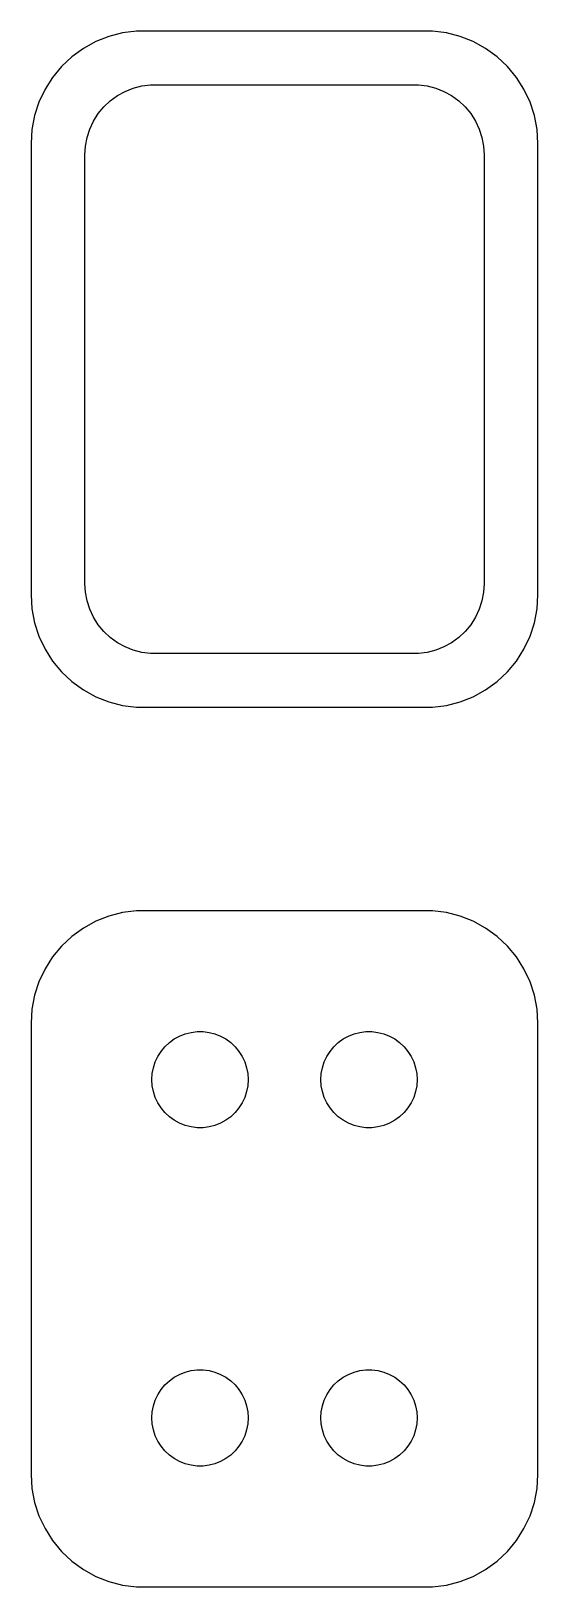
# Model space of a CAD drawing. Header units: metres. Extents: x -11.2 to 11.2, y 63 to 132.
import ezdxf

# ---------------------------------------------------------------- set-up
doc = ezdxf.new("R2010")
doc.units = ezdxf.units.M

msp = doc.modelspace()

# ---------------------------------------------------------------- linework, layer by layer
for p, q in [((-7.79507, 131.755), (-8.37889, 131.524)), ((-7.1869, 131.911), (-7.79507, 131.755)), ((-6.56395, 131.99), (-7.1869, 131.911)), ((6.56395, 131.99), (-6.56395, 131.99)), ((7.1869, 131.911), (6.56395, 131.99)), ((7.79507, 131.755), (7.1869, 131.911)), ((8.37889, 131.524), (7.79507, 131.755)), ((-8.92912, 131.222), (-9.43712, 130.853)), ((-8.37889, 131.524), (-8.92912, 131.222)), ((8.92912, 131.222), (8.37889, 131.524)), ((9.43712, 130.853), (8.92912, 131.222)), ((-9.89484, 130.423), (-10.2951, 129.939)), ((-9.43712, 130.853), (-9.89484, 130.423)), ((9.89484, 130.423), (9.43712, 130.853)), ((10.2951, 129.939), (9.89484, 130.423)), ((-10.2951, 129.939), (-10.6315, 129.409)), ((10.6315, 129.409), (10.2951, 129.939)), ((-10.6315, 129.409), (-10.8989, 128.841)), ((-7.73424, 128.899), (-7.41798, 129.128)), ((-7.41798, 129.128), (-7.07541, 129.317)), ((-7.07541, 129.317), (-6.71194, 129.461)), ((-6.71194, 129.461), (-6.3333, 129.558)), ((-6.3333, 129.558), (-5.94545, 129.607)), ((-5.94545, 129.607), (5.94545, 129.607)), ((5.94545, 129.607), (6.3333, 129.558)), ((6.3333, 129.558), (6.71194, 129.461)), ((6.71194, 129.461), (7.07541, 129.317)), ((7.07541, 129.317), (7.41798, 129.128)), ((7.41798, 129.128), (7.73424, 128.899)), ((10.8989, 128.841), (10.6315, 129.409)), ((-10.8989, 128.841), (-11.0929, 128.243)), ((-8.47786, 128), (-8.2684, 128.33)), ((-8.2684, 128.33), (-8.01921, 128.631)), ((-8.01921, 128.631), (-7.73424, 128.899)), ((7.73424, 128.899), (8.01921, 128.631)), ((8.01921, 128.631), (8.2684, 128.33)), ((8.2684, 128.33), (8.47786, 128)), ((11.0929, 128.243), (10.8989, 128.841)), ((-11.2106, 127.627), (-11.25, 127)), ((-11.0929, 128.243), (-11.2106, 127.627)), ((-8.76512, 127.274), (-8.64432, 127.646)), ((-8.64432, 127.646), (-8.47786, 128)), ((8.47786, 128), (8.64432, 127.646)), ((8.64432, 127.646), (8.76512, 127.274)), ((11.2106, 127.627), (11.0929, 128.243)), ((11.25, 127), (11.2106, 127.627)), ((-11.25, 127), (-11.25, 107)), ((-8.83836, 126.89), (-8.76512, 127.274)), ((8.76512, 127.274), (8.83836, 126.89)), ((11.25, 107), (11.25, 127)), ((-8.86292, 126.5), (-8.83836, 126.89)), ((-8.86292, 107.5), (-8.86292, 126.5)), ((8.83836, 126.89), (8.86292, 126.5)), ((8.86292, 126.5), (8.86292, 107.5)), ((-11.25, 107), (-11.2106, 106.373)), ((-8.83836, 107.11), (-8.86292, 107.5)), ((-8.76512, 106.726), (-8.83836, 107.11)), ((8.83836, 107.11), (8.76512, 106.726)), ((8.86292, 107.5), (8.83836, 107.11)), ((11.2106, 106.373), (11.25, 107)), ((-11.2106, 106.373), (-11.0929, 105.757)), ((-8.64432, 106.354), (-8.76512, 106.726)), ((-8.47786, 106), (-8.64432, 106.354)), ((8.64432, 106.354), (8.47786, 106)), ((8.76512, 106.726), (8.64432, 106.354)), ((11.0929, 105.757), (11.2106, 106.373)), ((-11.0929, 105.757), (-10.8989, 105.159)), ((-8.2684, 105.67), (-8.47786, 106)), ((-8.01921, 105.369), (-8.2684, 105.67)), ((8.2684, 105.67), (8.01921, 105.369)), ((8.47786, 106), (8.2684, 105.67)), ((10.8989, 105.159), (11.0929, 105.757)), ((-10.8989, 105.159), (-10.6315, 104.591)), ((-7.73424, 105.101), (-8.01921, 105.369)), ((-7.41798, 104.872), (-7.73424, 105.101)), ((-7.07541, 104.683), (-7.41798, 104.872)), ((7.41798, 104.872), (7.07541, 104.683)), ((7.73424, 105.101), (7.41798, 104.872)), ((8.01921, 105.369), (7.73424, 105.101)), ((10.6315, 104.591), (10.8989, 105.159)), ((-10.6315, 104.591), (-10.2951, 104.061)), ((-6.71194, 104.539), (-7.07541, 104.683)), ((-6.3333, 104.442), (-6.71194, 104.539)), ((-5.94545, 104.393), (-6.3333, 104.442)), ((5.94545, 104.393), (-5.94545, 104.393)), ((6.3333, 104.442), (5.94545, 104.393)), ((6.71194, 104.539), (6.3333, 104.442)), ((7.07541, 104.683), (6.71194, 104.539)), ((10.2951, 104.061), (10.6315, 104.591)), ((-10.2951, 104.061), (-9.89484, 103.577)), ((-9.89484, 103.577), (-9.43712, 103.147)), ((9.43712, 103.147), (9.89484, 103.577)), ((9.89484, 103.577), (10.2951, 104.061)), ((-9.43712, 103.147), (-8.92912, 102.778)), ((8.92912, 102.778), (9.43712, 103.147)), ((-8.92912, 102.778), (-8.37889, 102.476)), ((-8.37889, 102.476), (-7.79507, 102.245)), ((-7.79507, 102.245), (-7.1869, 102.089)), ((7.1869, 102.089), (7.79507, 102.245)), ((7.79507, 102.245), (8.37889, 102.476)), ((8.37889, 102.476), (8.92912, 102.778)), ((-7.1869, 102.089), (-6.56395, 102.01)), ((-6.56395, 102.01), (6.56395, 102.01)), ((6.56395, 102.01), (7.1869, 102.089)), ((-8.37889, 92.5241), (-8.92912, 92.2216)), ((-7.79507, 92.7553), (-8.37889, 92.5241)), ((-7.1869, 92.9114), (-7.79507, 92.7553)), ((-6.56395, 92.9901), (-7.1869, 92.9114)), ((6.56395, 92.9901), (-6.56395, 92.9901)), ((7.1869, 92.9114), (6.56395, 92.9901)), ((7.79507, 92.7553), (7.1869, 92.9114)), ((8.37889, 92.5241), (7.79507, 92.7553)), ((8.92912, 92.2216), (8.37889, 92.5241)), ((-9.43712, 91.8526), (-9.89484, 91.4227)), ((-8.92912, 92.2216), (-9.43712, 91.8526)), ((9.43712, 91.8526), (8.92912, 92.2216)), ((9.89484, 91.4227), (9.43712, 91.8526)), ((-9.89484, 91.4227), (-10.2951, 90.9389)), ((10.2951, 90.9389), (9.89484, 91.4227)), ((-10.6315, 90.4088), (-10.8989, 89.8406)), ((-10.2951, 90.9389), (-10.6315, 90.4088)), ((10.6315, 90.4088), (10.2951, 90.9389)), ((10.8989, 89.8406), (10.6315, 90.4088)), ((-10.8989, 89.8406), (-11.0929, 89.2434)), ((11.0929, 89.2434), (10.8989, 89.8406)), ((-11.0929, 89.2434), (-11.2106, 88.6267)), ((11.2106, 88.6267), (11.0929, 89.2434)), ((-11.2106, 88.6267), (-11.25, 88)), ((11.25, 88), (11.2106, 88.6267)), ((-11.25, 88), (-11.25, 68)), ((-4.1501, 87.5975), (-3.88406, 87.6311)), ((-3.88406, 87.6311), (-3.61592, 87.6311)), ((-3.61592, 87.6311), (-3.34988, 87.5975)), ((3.34988, 87.5975), (3.61592, 87.6311)), ((3.61592, 87.6311), (3.88406, 87.6311)), ((3.88406, 87.6311), (4.1501, 87.5975)), ((11.25, 68), (11.25, 88)), ((-5.47748, 86.7551), (-5.30655, 86.9617)), ((-5.30655, 86.9617), (-5.11108, 87.1453)), ((-5.11108, 87.1453), (-4.89413, 87.3029)), ((-4.89413, 87.3029), (-4.65915, 87.4321)), ((-4.65915, 87.4321), (-4.40984, 87.5308)), ((-4.40984, 87.5308), (-4.1501, 87.5975)), ((-3.34988, 87.5975), (-3.09015, 87.5308)), ((-3.09015, 87.5308), (-2.84084, 87.4321)), ((-2.84084, 87.4321), (-2.60585, 87.3029)), ((-2.60585, 87.3029), (-2.3889, 87.1453)), ((-2.3889, 87.1453), (-2.19344, 86.9617)), ((-2.19344, 86.9617), (-2.02251, 86.7551)), ((2.02251, 86.7551), (2.19344, 86.9617)), ((2.19344, 86.9617), (2.3889, 87.1453)), ((2.3889, 87.1453), (2.60585, 87.3029)), ((2.60585, 87.3029), (2.84084, 87.4321)), ((2.84084, 87.4321), (3.09015, 87.5308)), ((3.09015, 87.5308), (3.34988, 87.5975)), ((4.1501, 87.5975), (4.40984, 87.5308)), ((4.40984, 87.5308), (4.65915, 87.4321)), ((4.65915, 87.4321), (4.89413, 87.3029)), ((4.89413, 87.3029), (5.11108, 87.1453)), ((5.11108, 87.1453), (5.30655, 86.9617)), ((5.30655, 86.9617), (5.47748, 86.7551)), ((-5.81821, 86.031), (-5.73534, 86.286)), ((-5.73534, 86.286), (-5.62117, 86.5287)), ((-5.62117, 86.5287), (-5.47748, 86.7551)), ((-2.02251, 86.7551), (-1.87881, 86.5287)), ((-1.87881, 86.5287), (-1.76465, 86.286)), ((-1.76465, 86.286), (-1.68178, 86.031)), ((1.68178, 86.031), (1.76465, 86.286)), ((1.76465, 86.286), (1.87881, 86.5287)), ((1.87881, 86.5287), (2.02251, 86.7551)), ((5.47748, 86.7551), (5.62117, 86.5287)), ((5.62117, 86.5287), (5.73534, 86.286)), ((5.73534, 86.286), (5.81821, 86.031)), ((-5.88528, 85.5), (-5.86845, 85.7676)), ((-5.86845, 85.7676), (-5.81821, 86.031)), ((-1.68178, 86.031), (-1.63153, 85.7676)), ((-1.63153, 85.7676), (-1.6147, 85.5)), ((1.6147, 85.5), (1.63153, 85.7676)), ((1.63153, 85.7676), (1.68178, 86.031)), ((5.81821, 86.031), (5.86845, 85.7676)), ((5.86845, 85.7676), (5.88528, 85.5)), ((-5.86845, 85.2324), (-5.88528, 85.5)), ((-5.81821, 84.969), (-5.86845, 85.2324)), ((-5.73534, 84.7139), (-5.81821, 84.969)), ((-1.68178, 84.969), (-1.76465, 84.7139)), ((-1.63153, 85.2324), (-1.68178, 84.969)), ((-1.6147, 85.5), (-1.63153, 85.2324)), ((1.63153, 85.2324), (1.6147, 85.5)), ((1.68178, 84.969), (1.63153, 85.2324)), ((1.76465, 84.7139), (1.68178, 84.969)), ((5.81821, 84.969), (5.73534, 84.7139)), ((5.86845, 85.2324), (5.81821, 84.969)), ((5.88528, 85.5), (5.86845, 85.2324)), ((-5.62117, 84.4713), (-5.73534, 84.7139)), ((-5.47748, 84.2449), (-5.62117, 84.4713)), ((-5.30655, 84.0383), (-5.47748, 84.2449)), ((-2.02251, 84.2449), (-2.19344, 84.0383)), ((-1.87881, 84.4713), (-2.02251, 84.2449)), ((-1.76465, 84.7139), (-1.87881, 84.4713)), ((1.87881, 84.4713), (1.76465, 84.7139)), ((2.02251, 84.2449), (1.87881, 84.4713)), ((2.19344, 84.0383), (2.02251, 84.2449)), ((5.47748, 84.2449), (5.30655, 84.0383)), ((5.62117, 84.4713), (5.47748, 84.2449)), ((5.73534, 84.7139), (5.62117, 84.4713)), ((-5.11108, 83.8547), (-5.30655, 84.0383)), ((-4.89413, 83.6971), (-5.11108, 83.8547)), ((-4.65915, 83.5679), (-4.89413, 83.6971)), ((-4.40984, 83.4692), (-4.65915, 83.5679)), ((-4.1501, 83.4025), (-4.40984, 83.4692)), ((-3.09015, 83.4692), (-3.34988, 83.4025)), ((-2.84084, 83.5679), (-3.09015, 83.4692)), ((-2.60585, 83.6971), (-2.84084, 83.5679)), ((-2.3889, 83.8547), (-2.60585, 83.6971)), ((-2.19344, 84.0383), (-2.3889, 83.8547)), ((2.3889, 83.8547), (2.19344, 84.0383)), ((2.60585, 83.6971), (2.3889, 83.8547)), ((2.84084, 83.5679), (2.60585, 83.6971)), ((3.09015, 83.4692), (2.84084, 83.5679)), ((3.34988, 83.4025), (3.09015, 83.4692)), ((4.40984, 83.4692), (4.1501, 83.4025)), ((4.65915, 83.5679), (4.40984, 83.4692)), ((4.89413, 83.6971), (4.65915, 83.5679)), ((5.11108, 83.8547), (4.89413, 83.6971)), ((5.30655, 84.0383), (5.11108, 83.8547)), ((-3.88406, 83.3689), (-4.1501, 83.4025)), ((-3.61592, 83.3689), (-3.88406, 83.3689)), ((-3.34988, 83.4025), (-3.61592, 83.3689)), ((3.61592, 83.3689), (3.34988, 83.4025)), ((3.88406, 83.3689), (3.61592, 83.3689)), ((4.1501, 83.4025), (3.88406, 83.3689)), ((-4.89413, 72.3029), (-4.65915, 72.4321)), ((-4.65915, 72.4321), (-4.40984, 72.5308)), ((-4.40984, 72.5308), (-4.1501, 72.5975)), ((-4.1501, 72.5975), (-3.88406, 72.6311)), ((-3.88406, 72.6311), (-3.61592, 72.6311)), ((-3.61592, 72.6311), (-3.34988, 72.5975)), ((-3.34988, 72.5975), (-3.09015, 72.5308)), ((-3.09015, 72.5308), (-2.84084, 72.4321)), ((-2.84084, 72.4321), (-2.60585, 72.3029)), ((2.60585, 72.3029), (2.84084, 72.4321)), ((2.84084, 72.4321), (3.09015, 72.5308)), ((3.09015, 72.5308), (3.34988, 72.5975)), ((3.34988, 72.5975), (3.61592, 72.6311)), ((3.61592, 72.6311), (3.88406, 72.6311)), ((3.88406, 72.6311), (4.1501, 72.5975)), ((4.1501, 72.5975), (4.40984, 72.5308)), ((4.40984, 72.5308), (4.65915, 72.4321)), ((4.65915, 72.4321), (4.89413, 72.3029)), ((-5.62117, 71.5287), (-5.47748, 71.7551)), ((-5.47748, 71.7551), (-5.30655, 71.9617)), ((-5.30655, 71.9617), (-5.11108, 72.1453)), ((-5.11108, 72.1453), (-4.89413, 72.3029)), ((-2.60585, 72.3029), (-2.3889, 72.1453)), ((-2.3889, 72.1453), (-2.19344, 71.9617)), ((-2.19344, 71.9617), (-2.02251, 71.7551)), ((-2.02251, 71.7551), (-1.87881, 71.5287)), ((1.87881, 71.5287), (2.02251, 71.7551)), ((2.02251, 71.7551), (2.19344, 71.9617)), ((2.19344, 71.9617), (2.3889, 72.1453)), ((2.3889, 72.1453), (2.60585, 72.3029)), ((4.89413, 72.3029), (5.11108, 72.1453)), ((5.11108, 72.1453), (5.30655, 71.9617)), ((5.30655, 71.9617), (5.47748, 71.7551)), ((5.47748, 71.7551), (5.62117, 71.5287)), ((-5.81821, 71.031), (-5.73534, 71.2861)), ((-5.73534, 71.2861), (-5.62117, 71.5287)), ((-1.87881, 71.5287), (-1.76465, 71.2861)), ((-1.76465, 71.2861), (-1.68178, 71.031)), ((1.68178, 71.031), (1.76465, 71.2861)), ((1.76465, 71.2861), (1.87881, 71.5287)), ((5.62117, 71.5287), (5.73534, 71.2861)), ((5.73534, 71.2861), (5.81821, 71.031)), ((-5.88528, 70.5), (-5.86845, 70.7676)), ((-5.86845, 70.2324), (-5.88528, 70.5)), ((-5.86845, 70.7676), (-5.81821, 71.031)), ((-1.68178, 71.031), (-1.63153, 70.7676)), ((-1.63153, 70.7676), (-1.6147, 70.5)), ((-1.6147, 70.5), (-1.63153, 70.2324)), ((1.6147, 70.5), (1.63153, 70.7676)), ((1.63153, 70.2324), (1.6147, 70.5)), ((1.63153, 70.7676), (1.68178, 71.031)), ((5.81821, 71.031), (5.86845, 70.7676)), ((5.86845, 70.7676), (5.88528, 70.5)), ((5.88528, 70.5), (5.86845, 70.2324)), ((-5.81821, 69.969), (-5.86845, 70.2324)), ((-5.73534, 69.714), (-5.81821, 69.969)), ((-5.62117, 69.4713), (-5.73534, 69.714)), ((-1.76465, 69.714), (-1.87881, 69.4713)), ((-1.68178, 69.969), (-1.76465, 69.714)), ((-1.63153, 70.2324), (-1.68178, 69.969)), ((1.68178, 69.969), (1.63153, 70.2324)), ((1.76465, 69.714), (1.68178, 69.969)), ((1.87881, 69.4713), (1.76465, 69.714)), ((5.73534, 69.714), (5.62117, 69.4713)), ((5.81821, 69.969), (5.73534, 69.714)), ((5.86845, 70.2324), (5.81821, 69.969)), ((-5.47748, 69.2449), (-5.62117, 69.4713)), ((-5.30655, 69.0383), (-5.47748, 69.2449)), ((-5.11108, 68.8547), (-5.30655, 69.0383)), ((-2.19344, 69.0383), (-2.3889, 68.8547)), ((-2.02251, 69.2449), (-2.19344, 69.0383)), ((-1.87881, 69.4713), (-2.02251, 69.2449)), ((2.02251, 69.2449), (1.87881, 69.4713)), ((2.19344, 69.0383), (2.02251, 69.2449)), ((2.3889, 68.8547), (2.19344, 69.0383)), ((5.30655, 69.0383), (5.11108, 68.8547)), ((5.47748, 69.2449), (5.30655, 69.0383)), ((5.62117, 69.4713), (5.47748, 69.2449)), ((-4.89413, 68.6971), (-5.11108, 68.8547)), ((-4.65915, 68.5679), (-4.89413, 68.6971)), ((-4.40984, 68.4692), (-4.65915, 68.5679)), ((-4.1501, 68.4025), (-4.40984, 68.4692)), ((-3.88406, 68.3689), (-4.1501, 68.4025)), ((-3.61592, 68.3689), (-3.88406, 68.3689)), ((-3.34988, 68.4025), (-3.61592, 68.3689)), ((-3.09015, 68.4692), (-3.34988, 68.4025)), ((-2.84084, 68.5679), (-3.09015, 68.4692)), ((-2.60585, 68.6971), (-2.84084, 68.5679)), ((-2.3889, 68.8547), (-2.60585, 68.6971)), ((2.60585, 68.6971), (2.3889, 68.8547)), ((2.84084, 68.5679), (2.60585, 68.6971)), ((3.09015, 68.4692), (2.84084, 68.5679)), ((3.34988, 68.4025), (3.09015, 68.4692)), ((3.61592, 68.3689), (3.34988, 68.4025)), ((3.88406, 68.3689), (3.61592, 68.3689)), ((4.1501, 68.4025), (3.88406, 68.3689)), ((4.40984, 68.4692), (4.1501, 68.4025)), ((4.65915, 68.5679), (4.40984, 68.4692)), ((4.89413, 68.6971), (4.65915, 68.5679)), ((5.11108, 68.8547), (4.89413, 68.6971)), ((-11.25, 68), (-11.2106, 67.3733)), ((11.2106, 67.3733), (11.25, 68)), ((-11.2106, 67.3733), (-11.0929, 66.7566)), ((11.0929, 66.7566), (11.2106, 67.3733)), ((-11.0929, 66.7566), (-10.8989, 66.1594)), ((10.8989, 66.1594), (11.0929, 66.7566)), ((-10.8989, 66.1594), (-10.6315, 65.5912)), ((-10.6315, 65.5912), (-10.2951, 65.0611)), ((10.2951, 65.0611), (10.6315, 65.5912)), ((10.6315, 65.5912), (10.8989, 66.1594)), ((-10.2951, 65.0611), (-9.89484, 64.5773)), ((9.89484, 64.5773), (10.2951, 65.0611)), ((-9.89484, 64.5773), (-9.43712, 64.1474)), ((9.43712, 64.1474), (9.89484, 64.5773)), ((-9.43712, 64.1474), (-8.92912, 63.7784)), ((-8.92912, 63.7784), (-8.37889, 63.4759)), ((-8.37889, 63.4759), (-7.79507, 63.2447)), ((7.79507, 63.2447), (8.37889, 63.4759)), ((8.37889, 63.4759), (8.92912, 63.7784)), ((8.92912, 63.7784), (9.43712, 64.1474)), ((-7.79507, 63.2447), (-7.1869, 63.0886)), ((-7.1869, 63.0886), (-6.56395, 63.0099)), ((-6.56395, 63.0099), (6.56395, 63.0099)), ((6.56395, 63.0099), (7.1869, 63.0886)), ((7.1869, 63.0886), (7.79507, 63.2447))]:
    msp.add_line(p, q)

doc.saveas('drawing.dxf')
